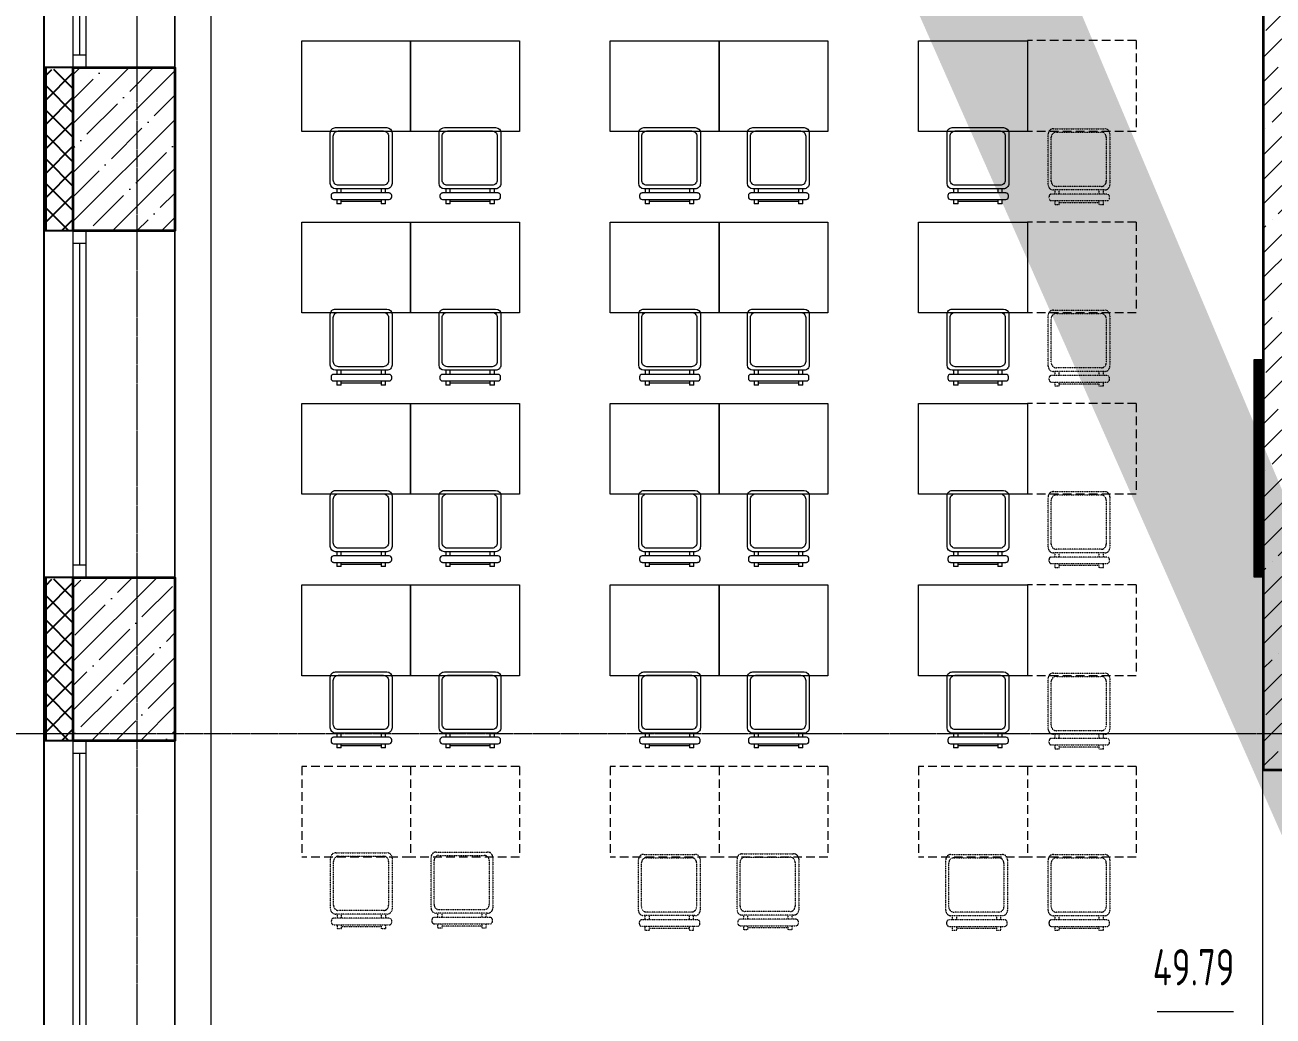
# Model space of a CAD drawing. Header units: millimetres. Extents: x 0 to 168960, y -92093 to 443706.
# Drawn here: x 4575 to 11455, y 211946 to 217408 of the extents above; entities that cross this region are included whole.
import ezdxf
from ezdxf.enums import TextEntityAlignment as Align

# ---------------------------------------------------------------- set-up
doc = ezdxf.new("R2018")
doc.units = ezdxf.units.MM
for name, pattern in [('HIDDEN', [0.375, 0.25, -0.125]), ('HIDDEN2', [4.7625, 3.175, -1.5875]), ('осевая', [50.8, 31.75, -6.35, 6.35, -6.35])]:
    doc.linetypes.add(name, pattern=pattern)
for name, color, linetype, lineweight in [('_0', 7, 'Continuous', 15), ('АР_Названия помещений', 124, 'Continuous', 5), ('АР_Номер помещения', 1, 'Continuous', 25), ('АР_Окна БЛОК', 250, 'Continuous', 13), ('АР_Помещения_площадь', 19, 'Continuous', 9)]:
    doc.layers.add(name, color=color, linetype=linetype, lineweight=lineweight)
doc.layers.add('АР_Сущ.Несущая стена', color=7, linetype='Continuous')
doc.styles.add('ISOCPEUR', font='isocpeur.ttf', dxfattribs={"height": 175})
doc.styles.get("Standard").update_dxf_attribs({"font": 'arial.ttf'})

# ---------------------------------------------------------------- blocks, each defined once
blk = doc.blocks.new('ОКНО 1910')
at = {"layer": 'АР_Окна БЛОК', "color": 8, "ltscale": 0.1}
for points in [[(178763.3, -124524.8), (180673.3, -124524.8), (180673.3, -125084.8), (178763.3, -125084.8)], [(178763.3, -125014.8), (180673.3, -125014.8), (180673.3, -125084.8), (178763.3, -125084.8)], [(178763.3, -125014.8), (178833.3, -125014.8), (178833.3, -125084.8), (178763.3, -125084.8)], [(180603.3, -125014.8), (180673.3, -125014.8), (180673.3, -125084.8), (180603.3, -125084.8)]]:
    blk.add_lwpolyline(points, close=True, dxfattribs=at)
blk.add_lwpolyline([(178833.3, -125049.8), (180603.3, -125049.8)], dxfattribs=at)
blk = doc.blocks.new('2 ЭТАЖ')
at = {"layer": 'АР_Сущ.Несущая стена', "lineweight": 13, "ltscale": 10000}
h = blk.add_hatch(dxfattribs=at)
h.set_pattern_fill('ANSI35', color=8, scale=30)
h.paths.add_polyline_path([(113508.3, -108656.4), (113153.3, -108656.4), (113153.3, -109029.8), (113508.3, -109029.8)])
h.paths.add_polyline_path([(113508.3, -109029.8), (113153.3, -109029.8), (113153.3, -109854.8), (113223.3, -109854.8), (113508.3, -109854.8)])
h.paths.add_polyline_path([(120263.3, -109029.8), (113508.3, -109029.8), (113508.3, -109854.8), (113713.3, -109854.8), (113713.3, -109216.4), (119713.3, -109216.4), (119713.3, -115634.8), (120103.3, -115634.8), (120103.3, -109216.4), (120263.3, -109216.4)])
h.paths.add_polyline_path([(120263.3, -108656.4), (113508.3, -108656.4), (113508.3, -109029.8), (120263.3, -109029.8)])
at = {"layer": 'АР_Сущ.Несущая стена', "ltscale": 0.1}
h = blk.add_hatch(dxfattribs=at)
h.set_pattern_fill('ANSI37', color=8, scale=30, angle=270)
h.set_pattern_definition([(315, (238238.14, 66098.55), (67.35192, 67.35192), []), (45, (238238.14, 66098.55), (-67.35192, 67.35192), [])])
h.paths.add_polyline_path([(113153.3, -112664.8), (113153.3, -111774.8), (113003.3, -111774.8), (113003.3, -112664.8)])
at = {"layer": 'АР_Сущ.Несущая стена', "lineweight": 13, "ltscale": 10000}
h = blk.add_hatch(dxfattribs=at)
h.set_pattern_fill('ANSI35', color=8, scale=30)
h.paths.add_polyline_path([(113508.3, -111764.8), (113153.3, -111764.8), (113153.3, -112664.8), (113223.3, -112664.8), (113508.3, -112664.8)])
h.paths.add_polyline_path([(113713.3, -111764.8), (113508.3, -111764.8), (113508.3, -112664.8), (113713.3, -112664.8)])
at = {"layer": 'АР_Сущ.Несущая стена', "ltscale": 0.1}
h = blk.add_hatch(dxfattribs=at)
h.set_pattern_fill('ANSI37', color=8, scale=30, angle=270)
h.set_pattern_definition([(315, (238238.14, 63288.55), (67.35192, 67.35192), []), (45, (238238.14, 63288.55), (-67.35192, 67.35192), [])])
h.paths.add_polyline_path([(113153.3, -115474.8), (113153.3, -114584.8), (113003.3, -114584.8), (113003.3, -115474.8)])
at = {"layer": 'АР_Сущ.Несущая стена', "lineweight": 13, "ltscale": 10000}
h = blk.add_hatch(dxfattribs=at)
h.set_pattern_fill('ANSI35', color=8, scale=30)
h.paths.add_polyline_path([(113508.3, -114574.8), (113153.3, -114574.8), (113153.3, -115429.8), (113508.3, -115429.8)])
h.paths.add_polyline_path([(113508.3, -115429.8), (113153.3, -115429.8), (113153.3, -115474.8), (113223.3, -115474.8), (113508.3, -115474.8)])
h.paths.add_polyline_path([(113713.3, -114574.8), (113508.3, -114574.8), (113508.3, -115429.8), (113713.3, -115429.8)])
h.paths.add_polyline_path([(113713.3, -115429.8), (113508.3, -115429.8), (113508.3, -115474.8), (113713.3, -115474.8)])
at = {"layer": 'АР_Сущ.Несущая стена', "color": 8, "ltscale": 0.1}
for points in [[(174755.5, -108496.2), (182078.4, -108496.2), (182078.4, -125244.8), (112993.3, -125244.8), (112993.3, -108496.4), (133154.3, -108496.4)], [(113153.3, -111764.8), (112993.3, -111764.8)], [(113003.3, -112664.8), (113003.3, -111764.8)], [(113153.3, -112664.8), (112993.3, -112664.8)], [(113153.3, -114574.8), (112993.3, -114574.8)], [(113003.3, -115474.8), (113003.3, -114574.8)], [(113153.3, -115474.8), (112993.3, -115474.8)]]:
    blk.add_lwpolyline(points, dxfattribs=at)
at = {"layer": 'АР_Сущ.Несущая стена', "color": 8, "linetype": 'Continuous', "lineweight": 35, "flags": 128}
for points in [[(113153.3, -108656.4), (113153.3, -109854.8), (113713.3, -109854.8), (113713.3, -109216.4), (119713.3, -109216.4), (119713.3, -115634.8), (120103.3, -115634.8), (120103.3, -109216.4), (120263.3, -109216.4), (120263.3, -108656.4)], [(113153.3, -112664.8), (113153.3, -111764.8), (113713.3, -111764.8), (113713.3, -112664.8)], [(113153.3, -115474.8), (113153.3, -114574.8), (113713.3, -114574.8), (113713.3, -115474.8)]]:
    blk.add_lwpolyline(points, close=True, dxfattribs=at)
at = {"layer": 'АР_Сущ.Несущая стена', "color": 8, "rotation": 270}
for p in [(238238.1, 68908.5), (238238.1, 66098.5), (238238.1, 63288.5)]:
    blk.add_blockref('ОКНО 1910', p, dxfattribs=at)
blk = doc.blocks.new('*U313')
at = {"layer": 'АР_Помещения_площадь', "color": 8}
blk.add_line((-16300.5, 2547), (-16722.8, 2547), dxfattribs=at)
at = {"color": 8, "style": 'ISOCPEUR', "width": 0.7, "flags": 1}
blk.add_attdef('КАТЕГОРИЯ', (-499.2, -2092.2), '', height=250, dxfattribs=at)
at = {"layer": 'АР_Номер помещения', "color": 8, "style": 'ISOCPEUR', "width": 0.7}
blk.add_attdef('НОМЕР_ПОМЕЩЕНИЯ', text='', height=300, dxfattribs=at).set_placement((-17991.4, 9086.8), align=Align.MIDDLE_CENTER)
at = {"layer": 'АР_Помещения_площадь', "color": 8, "style": 'ISOCPEUR', "width": 0.7}
blk.add_attdef('ПЛОЩАДЬ_ПОМЕЩЕНИЯ', text='', height=200, dxfattribs=at).set_placement((-16295.6, 2793.5), align=Align.MIDDLE_RIGHT)
at = {"layer": 'АР_Помещения_площадь', "color": 8, "lineweight": 30, "width": 0.7, "flags": 104}
blk.add_attdef('ИМЯ_ПОМЕЩЕНИЯ', text='', height=100, dxfattribs=at).set_placement((157.6, 1217.1), align=Align.MIDDLE_CENTER)
blk = doc.blocks.new('A$C3da1b1ea')
at = {"color": 8, "lineweight": 0}
blk.add_lwpolyline([(0, 0), (50, 0), (50, -1200), (0, -1200), (0, 0)], dxfattribs=at)
blk = doc.blocks.new('стул №3-5')
at = {"color": 8, "linetype": 'ByBlock', "extrusion": (-6.19742e-05, 0.000470712, 1)}
for p, q in [((-15372.7, 16664.9, 196.8), (-15348.5, 16664.9, 196.8)), ((-15372.7, 16664.9, 196.8), (-15372.7, 16641.7, 196.8)), ((-15348.5, 16641.7, 196.8), (-15348.5, 16664.9, 196.8)), ((-15348.5, 16653.3, 196.8), (-15128.7, 16653.3, 196.8)), ((-15128.7, 16664.9, 196.8), (-15104.4, 16664.9, 196.8)), ((-15128.7, 16664.9, 196.8), (-15128.7, 16641.7, 196.8)), ((-15104.4, 16641.7, 196.8), (-15104.4, 16664.9, 196.8)), ((-15407, 16627.7, 196.8), (-15407, 16619.9, 196.8)), ((-15086.8, 16641.7, 196.8), (-15393.1, 16641.7, 196.8)), ((-15393.1, 16605.9, 196.8), (-15086.8, 16605.9, 196.9)), ((-15372.7, 16605.9, 196.8), (-15372.7, 16583.2, 196.9)), ((-15348.5, 16583.2, 196.9), (-15348.5, 16605.9, 196.8)), ((-15128.7, 16605.9, 196.9), (-15128.7, 16583.2, 196.9)), ((-15104.4, 16583.2, 196.9), (-15104.4, 16605.9, 196.9)), ((-15072.8, 16619.9, 196.8), (-15072.8, 16627.7, 196.8))]:
    blk.add_line(p, q, dxfattribs=at)
at = {"color": 8, "ltscale": 100, "extrusion": (-6.19742e-05, 0.000470712, 1), "elevation": 205.6}
for points in [[(-15379.9, 16582.9), (-15097, 16582.9, -0.414169), (-15068.3, 16554.2), (-15068.3, 16274.2, -0.414258), (-15097, 16245.5), (-15379.9, 16245.5, -0.414169), (-15408.6, 16274.2), (-15408.6, 16554.2, -0.414258)], [(-15360.2, 16563.2), (-15113.6, 16563.2, -0.414214), (-15084.9, 16534.4), (-15084.9, 16292.6, -0.414214), (-15113.6, 16263.9), (-15360.2, 16263.9, -0.414214), (-15388.9, 16292.6), (-15388.9, 16534.4, -0.414214)]]:
    blk.add_lwpolyline(points, format="xyb", close=True, dxfattribs=at)
at = {"color": 8, "linetype": 'ByBlock', "extrusion": (-6.19742e-05, 0.000470712, 1)}
for centre, start, end in [((-15393, 16627.6, 205.6), 90, 180), ((-15393, 16619.8, 205.6), 180, 270), ((-15086.8, 16627.6, 205.6), 0, 90), ((-15086.8, 16619.8, 205.6), 270, 0)]:
    blk.add_arc(centre, 13.9, start, end, dxfattribs=at)
blk = doc.blocks.new('_стол№3-№5')
at = {"color": 8}
blk.add_lwpolyline([(-169868.3, 526261.4), (-169368.3, 526261.4), (-169368.3, 525661.4), (-169868.3, 525661.4)], close=True, dxfattribs=at)
blk = doc.blocks.new('_Стул резерв')
at = {"color": 8, "linetype": 'HIDDEN', "ltscale": 0.1, "extrusion": (6.19742e-05, -0.000470712, 1)}
for p, q in [((0, 81.6, 0), (0, 58.9, 0)), ((24.3, 58.9, 0), (24.3, 81.6, 0)), ((244, 81.6, 0), (244, 58.9, 0)), ((268.3, 58.9, 0), (268.3, 81.6, 0)), ((-31.6, 45, 0), (-31.6, 37.1, 0)), ((288.6, 58.9, 0), (-17.6, 58.9, 0)), ((-17.6, 23.2, 0), (288.6, 23.2, 0)), ((0, 23.2, 0), (0, 0)), ((24.3, 0, 0), (0, 0)), ((24.3, 0, 0), (24.3, 23.2, 0)), ((244, 11.6, 0), (24.3, 11.6, 0)), ((244, 23.2, 0), (244, 0, 0)), ((268.3, 0, 0), (244, 0, 0)), ((268.3, 0, 0), (268.3, 23.2, 0)), ((302.6, 37.1, 0), (302.6, 45, 0))]:
    blk.add_line(p, q, dxfattribs=at)
for points in [[(275.5, 81.9), (-7.4, 81.9, -0.414169), (-36.1, 110.6), (-36.1, 390.6, -0.414258), (-7.4, 419.3), (275.5, 419.3, -0.414169), (304.2, 390.6), (304.2, 110.6, -0.414258)], [(255.8, 101.6), (9.2, 101.6, -0.414214), (-19.5, 130.3), (-19.5, 372.2, -0.414214), (9.2, 400.9), (255.8, 400.9, -0.414214), (284.5, 372.2), (284.5, 130.3, -0.414214)]]:
    blk.add_lwpolyline(points, format="xyb", close=True, dxfattribs=at)
for centre, start, end in [((-17.6, 45), 90, 180), ((-17.6, 37.1), 180, 270), ((288.6, 45, 0), 0, 90), ((288.6, 37.1, 0), 270, 0)]:
    blk.add_arc(centre, 13.9, start, end, dxfattribs=at)
blk = doc.blocks.new('_стол.резерв')
at = {"color": 8, "linetype": 'HIDDEN2', "ltscale": 15}
for p, q in [((-20, 500), (-20, 0)), ((580, 500), (-20, 500)), ((580, 500), (580, 0)), ((580, 0), (-20, 0))]:
    blk.add_line(p, q, dxfattribs=at)

msp = doc.modelspace()

# ---------------------------------------------------------------- linework, layer by layer
at = {"layer": '_0', "linetype": 'осевая', "ltscale": 0.3}
for p, q in [((5193.71, 201366.661), (5193.71, 226353.426)), ((1843.71, 213503.426), (74501.818, 213503.426))]:
    msp.add_line(p, q, dxfattribs=at)
at = {"layer": '_0', "ltscale": 0.1}
msp.add_lwpolyline([(5401.28, 211420.047), (5601.28, 211420.047), (5601.28, 219721.793), (5401.28, 219721.793)], dxfattribs=at)
at = {"layer": '_0'}
msp.add_lwpolyline([(5401.281, 211420.047), (5401.28, 219721.793), (11401.28, 219721.793), (11396.349, 211420.047)], dxfattribs=at)
at = {"layer": '_0', "const_width": 50}
msp.add_lwpolyline([(11376.281, 215564.776), (11376.281, 214364.776)], dxfattribs=at)

# ---------------------------------------------------------------- block references
at = {"layer": '_0'}
for name, p in [('2 ЭТАЖ', (-108312.065, 328938.23)), ('_стол.резерв', (10121.284, 216821.868)), ('_Стул резерв', (10251.587, 216416.873, 196.826)), ('_стол.резерв', (10121.284, 215821.868)), ('_Стул резерв', (10251.587, 215416.873, 196.826)), ('_стол.резерв', (10121.284, 214821.868)), ('_Стул резерв', (10251.587, 214416.873, 196.826)), ('_стол.резерв', (10121.284, 213821.868)), ('_Стул резерв', (10251.587, 213416.873, 196.826)), ('_стол.резерв', (6121.284, 212821.868)), ('_стол.резерв', (6721.284, 212821.868)), ('_стол.резерв', (7821.284, 212821.868)), ('_стол.резерв', (8421.284, 212821.868)), ('_стол.резерв', (9521.284, 212821.868)), ('_стол.резерв', (10121.284, 212821.868)), ('_Стул резерв', (6295.519, 212425.902, 196.826)), ('_Стул резерв', (6849.82, 212430.423, 196.826)), ('_Стул резерв', (7992.983, 212417.599, 196.826)), ('_Стул резерв', (8536.426, 212420.402, 196.826)), ('_Стул резерв', (9686.998, 212416.873, 196.826)), ('_Стул резерв', (10251.587, 212416.873, 196.826))]:
    msp.add_blockref(name, p, dxfattribs=at)
ref = msp.add_blockref('*U313', (27538.428, 209421.205), dxfattribs=at)
lines = msp.add_mtext('\\W0.8000;Учебный кабинет', dxfattribs={"layer": 'АР_Названия помещений', "color": 8, "insert": (9204.492, 217630.052), "char_height": 7901.09076, "width": 2057.4742, "attachment_point": 1})
ref.add_attrib('ИМЯ_ПОМЕЩЕНИЯ', '', (9204.492, 217630.052), dxfattribs={"flags": 104}).embed_mtext(lines)
ref.add_attrib('ПЛОЩАДЬ_ПОМЕЩЕНИЯ', '49.79', dxfattribs={"layer": 'АР_Помещения_площадь', "color": 8, "height": 200, "style": 'ISOCPEUR', "width": 0.7}).set_placement((11242.82, 212214.736), align=Align.MIDDLE_RIGHT)
for name, p, rotation in [('_стол№3-№5', (-519560.138, 47453.521), 270), ('_стол№3-№5', (-518960.138, 47453.521), 270), ('_стол№3-№5', (-517860.138, 47453.521), 270), ('_стол№3-№5', (-517260.138, 47453.521), 270), ('_стол№3-№5', (-516160.138, 47453.521), 270), ('стул №3-5', (-8810.047, 233088.159), 180), ('стул №3-5', (-8210.047, 233088.159), 180), ('стул №3-5', (-7110.047, 233088.159), 180), ('стул №3-5', (-6510.047, 233088.159), 180), ('стул №3-5', (-5410.047, 233088.159), 180), ('_стол№3-№5', (-519560.138, 46453.521), 270), ('_стол№3-№5', (-518960.138, 46453.521), 270), ('_стол№3-№5', (-517860.138, 46453.521), 270), ('_стол№3-№5', (-517260.138, 46453.521), 270), ('_стол№3-№5', (-516160.138, 46453.521), 270), ('стул №3-5', (-8810.047, 232088.159), 180), ('стул №3-5', (-8210.047, 232088.159), 180), ('стул №3-5', (-7110.047, 232088.159), 180), ('стул №3-5', (-6510.047, 232088.159), 180), ('стул №3-5', (-5410.047, 232088.159), 180), ('_стол№3-№5', (-519560.138, 45453.521), 270), ('_стол№3-№5', (-518960.138, 45453.521), 270), ('_стол№3-№5', (-517860.138, 45453.521), 270), ('_стол№3-№5', (-517260.138, 45453.521), 270), ('_стол№3-№5', (-516160.138, 45453.521), 270), ('стул №3-5', (-8810.047, 231088.159), 180), ('стул №3-5', (-8210.047, 231088.159), 180), ('стул №3-5', (-7110.047, 231088.159), 180), ('стул №3-5', (-6510.047, 231088.159), 180), ('стул №3-5', (-5410.047, 231088.159), 180), ('_стол№3-№5', (-519560.138, 44453.521), 270), ('_стол№3-№5', (-518960.138, 44453.521), 270), ('_стол№3-№5', (-517860.138, 44453.521), 270), ('_стол№3-№5', (-517260.138, 44453.521), 270), ('_стол№3-№5', (-516160.138, 44453.521), 270), ('стул №3-5', (-8810.047, 230088.159), 180), ('стул №3-5', (-8210.047, 230088.159), 180), ('стул №3-5', (-7110.047, 230088.159), 180), ('стул №3-5', (-6510.047, 230088.159), 180), ('стул №3-5', (-5410.047, 230088.159), 180)]:
    msp.add_blockref(name, p, dxfattribs=dict(at, rotation=rotation))
at = {"layer": '_0', "lineweight": 0, "rotation": 180}
msp.add_blockref('A$C3da1b1ea', (11401.281, 214364.776), dxfattribs=at)

doc.saveas('drawing.dxf')
